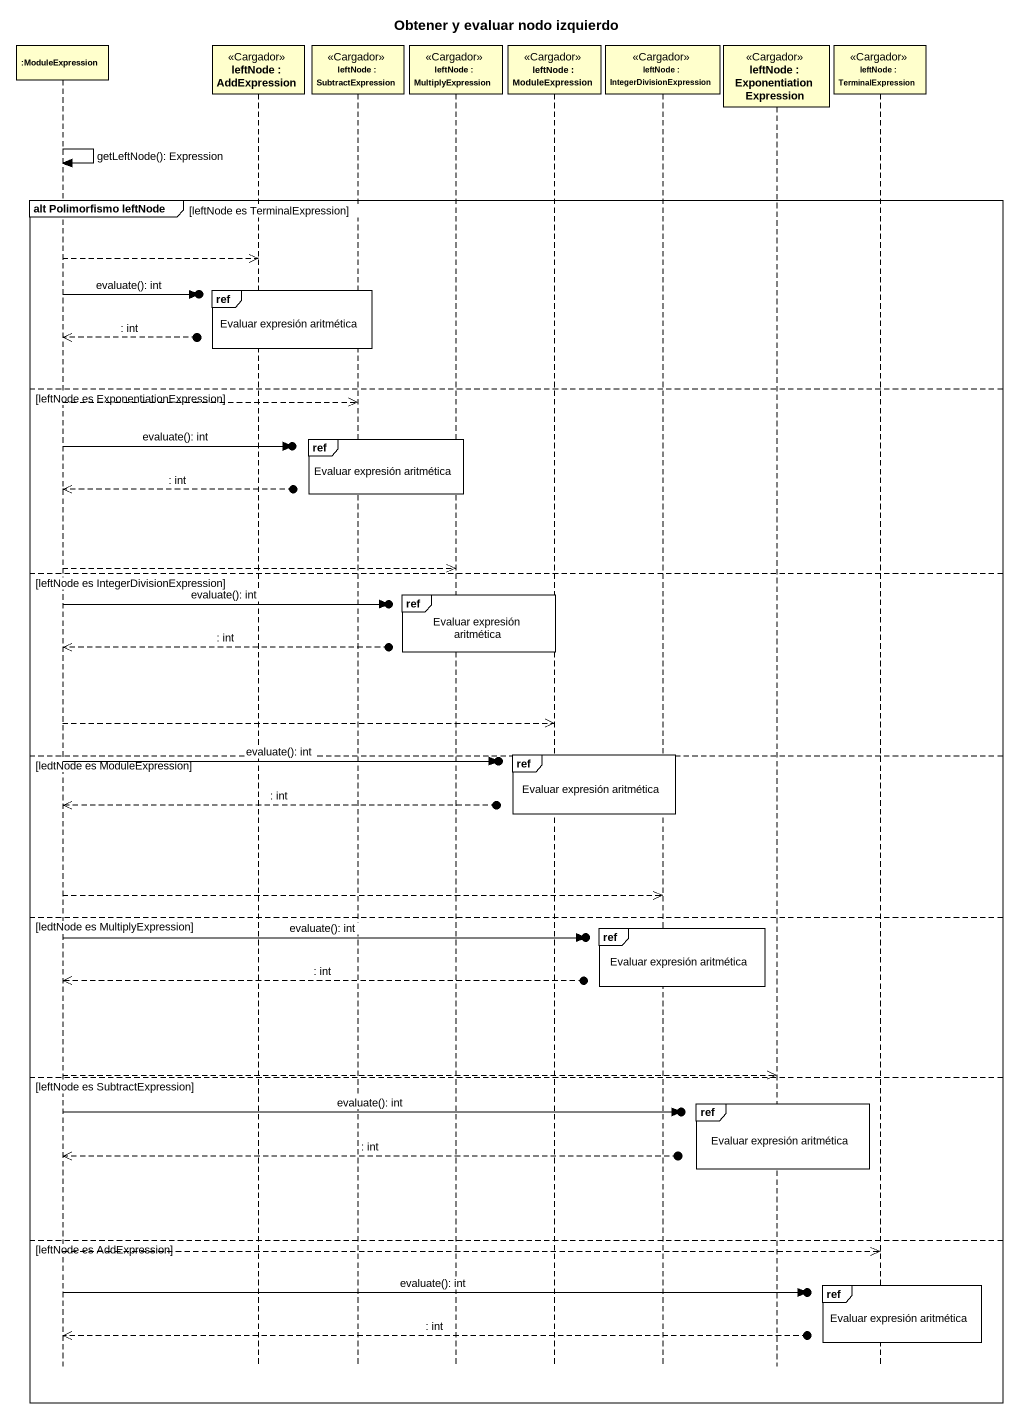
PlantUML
@startuml
title Obtener y evaluar nodo izquierdo
hide footbox
participant ":ModuleExpression" as ModuleExpression
participant "leftNode : AddExpression" as leftNode <<Cargador>>
participant "leftNode : SubtractExpression" as leftNode_2 <<Cargador>>
participant "leftNode : MultiplyExpression" as leftNode_3 <<Cargador>>
participant "leftNode : ModuleExpression" as leftNode_4 <<Cargador>>
participant "leftNode : IntegerDivisionExpression" as leftNode_5 <<Cargador>>
participant "leftNode : ExponentiationExpression" as leftNode_6 <<Cargador>>
participant "leftNode : TerminalExpression" as leftNode_7 <<Cargador>>

ModuleExpression -> ModuleExpression : getLeftNode(): Expression
group alt Polimorfismo leftNode [leftNode es TerminalExpression]
  ModuleExpression -->> leftNode
  ref over leftNode, leftNode_2 : Evaluar expresión aritmética
  ModuleExpression ->o] : evaluate(): int
  ModuleExpression <<--o] : : int
else leftNode es ExponentiationExpression
  ModuleExpression -->> leftNode_2
  ref over leftNode_2, leftNode_3 : Evaluar expresión aritmética
  ModuleExpression ->o] : evaluate(): int
  ModuleExpression <<--o] : : int
  ModuleExpression -->> leftNode_3
else leftNode es IntegerDivisionExpression
  ref over leftNode_3, leftNode_4 : Evaluar expresión aritmética
  ModuleExpression ->o] : evaluate(): int
  ModuleExpression <<--o] : : int
  ModuleExpression -->> leftNode_4
  ref over leftNode_4, leftNode_5 : Evaluar expresión aritmética
else ledtNode es ModuleExpression
  ModuleExpression ->o] : evaluate(): int
  ModuleExpression <<--o] : : int
  ModuleExpression -->> leftNode_5
else ledtNode es MultiplyExpression
  ref over leftNode_5 : Evaluar expresión aritmética
  ModuleExpression ->o] : evaluate(): int
  ModuleExpression <<--o] : : int
  ModuleExpression -->> leftNode_6
else leftNode es SubtractExpression
  ref over leftNode_6 : Evaluar expresión aritmética
  ModuleExpression ->o] : evaluate(): int
  ModuleExpression <<--o] : : int
else leftNode es AddExpression
  ModuleExpression -->> leftNode_7
  ref over leftNode_7 : Evaluar expresión aritmética
  ModuleExpression ->o] : evaluate(): int
  ModuleExpression <<--o] : : int
end
@enduml
